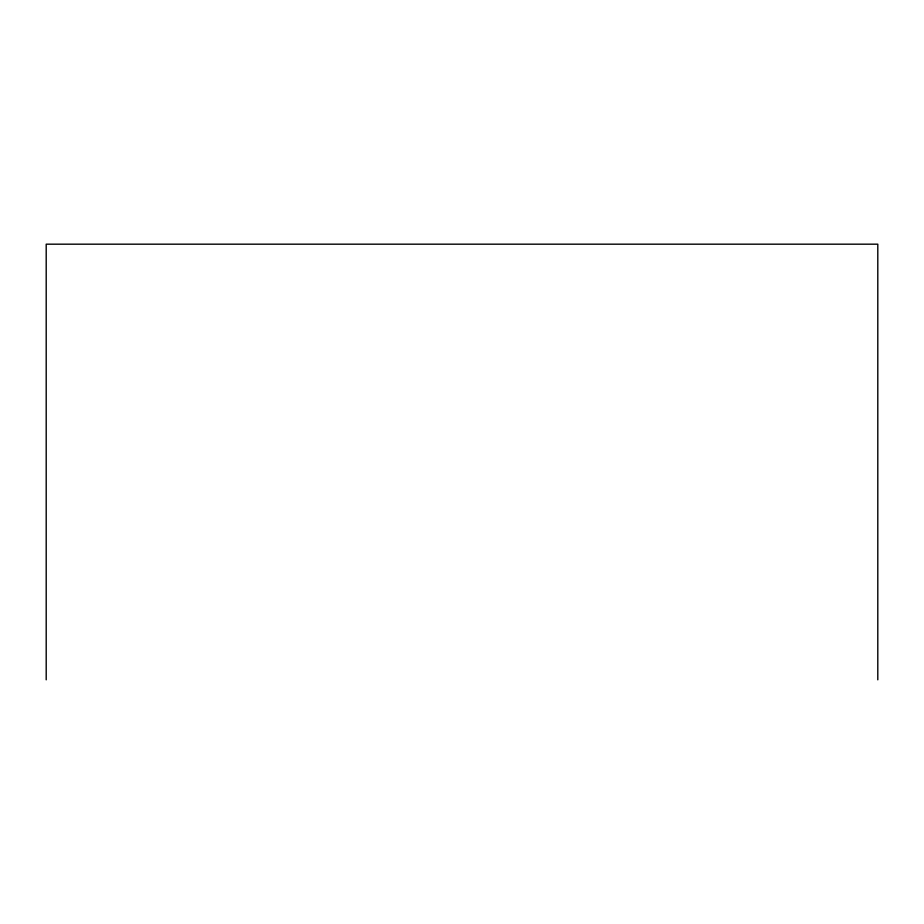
<?xml version="1.0" encoding="UTF-8"?>
<svg xmlns="http://www.w3.org/2000/svg" width="924" height="924" viewBox="0 0 924 924"><rect width="100%" height="100%" fill="white"/><g stroke="black" fill="none" stroke-linecap="round" stroke-linejoin="round"><path stroke-width="1.39" d="M877.8 679.821L877.8 244.179L46.2 244.179L46.2 679.821"/></g></svg>
